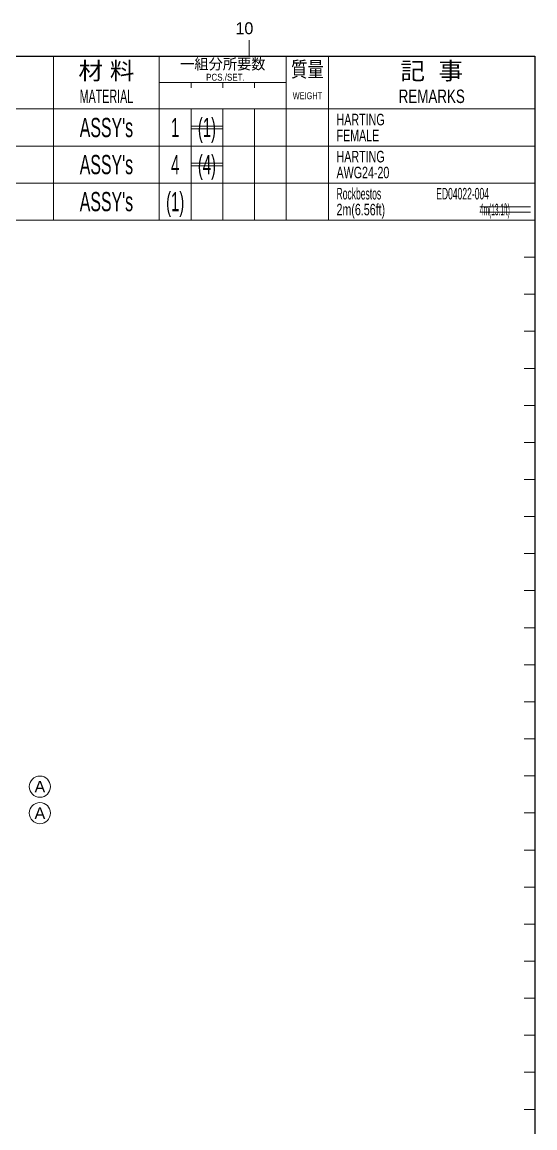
# Model space of a CAD drawing. Header units: millimetres. Extents: x 7 to 587, y 2 to 418.
# Drawn here: x 490.1 to 587, y 207.5 to 416.4 of the extents above; entities that cross this region are included whole.
import ezdxf
from ezdxf.enums import TextEntityAlignment as Align

# ---------------------------------------------------------------- set-up
doc = ezdxf.new("R2010")
doc.units = ezdxf.units.MM
for name, color, linetype in [('GR01_05', 7, 'Continuous'), ('図面枠C7M', 7, 'Continuous'), ('表題、部品表_01', 7, 'Continuous'), ('表題、部品表_02', 7, 'Continuous'), ('表題、部品表_03', 7, 'Continuous')]:
    doc.layers.add(name, color=color, linetype=linetype)
doc.styles.add('HG丸ｺﾞｼｯｸM-PRO', font='')
doc.styles.get('HG丸ｺﾞｼｯｸM-PRO').set_extended_font_data('HG丸ｺﾞｼｯｸM-PRO')

# ---------------------------------------------------------------- blocks, each defined once
blk = doc.blocks.new('BLKF023')
at = {"layer": '図面枠C7M', "color": 4, "linetype": 'Continuous', "lineweight": 13}
for p, q in [((533, 413), (533, 410)), ((585, 393), (587, 393)), ((585, 386), (587, 386)), ((585, 379), (587, 379)), ((585, 372), (587, 372)), ((585, 365), (587, 365)), ((585, 358), (587, 358)), ((585, 351), (587, 351)), ((585, 344), (587, 344)), ((585, 337), (587, 337)), ((585, 330), (587, 330)), ((585, 323), (587, 323)), ((585, 316), (587, 316)), ((585, 309), (587, 309)), ((585, 302), (587, 302)), ((585, 295), (587, 295)), ((585, 288), (587, 288)), ((585, 281), (587, 281)), ((585, 274), (587, 274)), ((585, 267), (587, 267)), ((587, 260), (585, 260)), ((585, 253), (587, 253)), ((585, 246), (587, 246)), ((585, 239), (587, 239)), ((585, 232), (587, 232)), ((585, 225), (587, 225)), ((585, 218), (587, 218)), ((585, 211), (587, 211))]:
    blk.add_line(p, q, dxfattribs=at)
at = {"layer": '図面枠C7M', "color": 2, "linetype": 'Continuous', "lineweight": 25}
for p, q in [((33, 410), (587, 410)), ((587, 410), (587, 10))]:
    blk.add_line(p, q, dxfattribs=at)
at = {"layer": '図面枠C7M', "color": 4, "linetype": 'Continuous', "lineweight": 13, "style": 'HG丸ｺﾞｼｯｸM-PRO', "width": 1.003994}
blk.add_text('10', height=2.255, dxfattribs=at).set_placement((530.4, 413.45), align=Align.BOTTOM_LEFT)
blk = doc.blocks.new('BLKF029')
at = {"layer": '表題、部品表_01', "color": 4, "linetype": 'Continuous', "lineweight": 13}
for p, q in [((408.5, 410), (408.5, 400)), ((408.5, 410), (587, 410)), ((414.5, 410), (414.5, 400)), ((461, 410), (461, 400)), ((496, 410), (496, 400)), ((516, 410), (516, 400)), ((540, 410), (540, 400)), ((548, 410), (548, 400)), ((587, 410), (587, 400)), ((516, 405), (540, 405)), ((522, 404), (522, 405)), ((528, 405), (528, 404)), ((534, 405), (534, 404)), ((408.5, 400), (587, 400))]:
    blk.add_line(p, q, dxfattribs=at)
at = {"layer": '表題、部品表_01', "color": 3, "linetype": 'Continuous', "lineweight": 35, "style": 'HG丸ｺﾞｼｯｸM-PRO'}
for s, height, width, p in [('一組分所要数', 2.036, 0.966638, (528, 408.5)), ('照号', 2.909, 0.651535, (411.5, 407.2)), ('名  称', 3.273, 1.042426, (437.75, 407.2)), ('図面番号', 3.273, 1.127518, (478.5, 407.2)), ('材 料', 3.273, 1.042439, (506, 407.2)), ('質量', 2.909, 0.781842, (544, 407.5)), ('記  事', 3.273, 1.042426, (567.5, 407.2)), ('PCS./SET.', 1.309, 0.862935, (528.5, 406)), ('NO', 2.545, 0.740841, (411.5, 402.4)), ('DESCRIPTION', 2.5455, 0.741365, (437.75, 402.4)), ('DRG.NO.', 2.545, 0.741189, (478.5, 402.4)), ('MATERIAL', 2.545, 0.594756, (506, 402.4)), ('REMARKS', 2.545, 0.742803, (567.5, 402.4)), ('WEIGHT', 1.309, 0.635507, (544, 402.5))]:
    blk.add_text(s, height=height, dxfattribs=dict(at, width=width)).set_placement(p, align=Align.MIDDLE_CENTER)
blk = doc.blocks.new('BLKF028')
at = {"layer": '表題、部品表_01', "color": 3, "linetype": 'Continuous', "lineweight": 13}
blk.add_blockref('BLKF029', (0, 0), dxfattribs=at)
blk = doc.blocks.new('BLKF030')
at = {"layer": '表題、部品表_02', "color": 4, "linetype": 'Continuous', "lineweight": 13}
for p, q in [((408.5, 400), (408.5, 393)), ((408.5, 400), (587, 400)), ((414.5, 400), (414.5, 393)), ((461, 400), (461, 393)), ((496, 400), (496, 393)), ((516, 400), (516, 393)), ((522, 400), (522, 393)), ((528, 400), (528, 393)), ((534, 393), (534, 400)), ((540, 400), (540, 393)), ((548, 400), (548, 393)), ((587, 400), (587, 393)), ((408.5, 393), (587, 393))]:
    blk.add_line(p, q, dxfattribs=at)
blk = doc.blocks.new('BLKF032')
at = {"layer": '表題、部品表_02', "color": 4, "linetype": 'Continuous', "lineweight": 13}
for p, q in [((408.5, 393), (408.5, 386)), ((408.5, 393), (587, 393)), ((414.5, 393), (414.5, 386)), ((461, 393), (461, 386)), ((496, 393), (496, 386)), ((516, 393), (516, 386)), ((522, 393), (522, 386)), ((528, 393), (528, 386)), ((534, 386), (534, 393)), ((540, 393), (540, 386)), ((548, 393), (548, 386)), ((587, 393), (587, 386)), ((408.5, 386), (587, 386))]:
    blk.add_line(p, q, dxfattribs=at)
blk = doc.blocks.new('BLKF034')
at = {"layer": '表題、部品表_02', "color": 4, "linetype": 'Continuous', "lineweight": 13}
for p, q in [((408.5, 386), (408.5, 379)), ((408.5, 386), (587, 386)), ((414.5, 386), (414.5, 379)), ((461, 386), (461, 379)), ((496, 386), (496, 379)), ((516, 386), (516, 379)), ((522, 386), (522, 379)), ((528, 386), (528, 379)), ((534, 379), (534, 386)), ((540, 386), (540, 379)), ((548, 386), (548, 379)), ((587, 386), (587, 379)), ((408.5, 379), (587, 379))]:
    blk.add_line(p, q, dxfattribs=at)
blk = doc.blocks.new('BLKF059')
at = {"layer": 'GR01_05', "color": 4, "linetype": 'Continuous', "lineweight": 13}
blk.add_circle((493.42, 271.97), 2, dxfattribs=at)
at = {"layer": 'GR01_05', "color": 4, "linetype": 'Continuous', "lineweight": 13, "style": 'HG丸ｺﾞｼｯｸM-PRO', "width": 1.042301}
blk.add_text('A', height=2.18, dxfattribs=at).set_placement((493.42, 271.97), align=Align.MIDDLE_CENTER)
blk = doc.blocks.new('BLKF060')
at = {"layer": 'GR01_05', "color": 4, "linetype": 'Continuous', "lineweight": 13}
blk.add_circle((493.42, 266.97), 2, dxfattribs=at)
at = {"layer": 'GR01_05', "color": 4, "linetype": 'Continuous', "lineweight": 13, "style": 'HG丸ｺﾞｼｯｸM-PRO', "width": 1.042301}
blk.add_text('A', height=2.18, dxfattribs=at).set_placement((493.42, 266.97), align=Align.MIDDLE_CENTER)

msp = doc.modelspace()

# ---------------------------------------------------------------- linework, layer by layer
at = {"layer": 'GR01_05', "color": 4, "linetype": 'Continuous', "lineweight": 13}
for p, q in [((522, 396.75), (528, 396.75)), ((522, 396.25), (528, 396.25)), ((522, 389.75), (528, 389.75)), ((522, 389.25), (528, 389.25))]:
    msp.add_line(p, q, dxfattribs=at)
at = {"layer": 'GR01_05', "color": 3, "linetype": 'Continuous', "lineweight": 13}
for p, q in [((576.6, 381.5), (586.2, 381.5)), ((576.6, 380.5), (586.2, 380.5))]:
    msp.add_line(p, q, dxfattribs=at)

# ---------------------------------------------------------------- block references
at = {"layer": 'GR01_05', "color": 4, "linetype": 'Continuous', "lineweight": 13}
for name in ['BLKF059', 'BLKF060']:
    msp.add_blockref(name, (0, 0), dxfattribs=at)
at = {"layer": '図面枠C7M', "color": 4, "linetype": 'Continuous', "lineweight": 13}
msp.add_blockref('BLKF023', (0, 0), dxfattribs=at)
at = {"layer": '表題、部品表_01', "color": 3, "linetype": 'Continuous', "lineweight": 13}
msp.add_blockref('BLKF028', (0, 0), dxfattribs=at)
at = {"layer": '表題、部品表_02', "color": 4, "linetype": 'Continuous', "lineweight": 13}
for name in ['BLKF030', 'BLKF032', 'BLKF034']:
    msp.add_blockref(name, (0, 0), dxfattribs=at)

# ---------------------------------------------------------------- texts
at = {"layer": 'GR01_05', "color": 3, "linetype": 'Continuous', "lineweight": 35, "style": 'HG丸ｺﾞｼｯｸM-PRO', "width": 0.576968}
for s, p in [('(1)', (525, 396.5)), ('(4)', (525, 389.5))]:
    msp.add_text(s, height=3.636, dxfattribs=at).set_placement(p, align=Align.MIDDLE_CENTER)
at = {"layer": 'GR01_05', "color": 3, "linetype": 'Continuous', "lineweight": 35, "style": 'HG丸ｺﾞｼｯｸM-PRO', "width": 0.340758}
msp.add_text('4m(13.1ft)', height=2.182, dxfattribs=at).set_placement((576.6, 381), align=Align.MIDDLE_LEFT)
at = {"layer": '表題、部品表_03', "color": 3, "linetype": 'Continuous', "lineweight": 35, "style": 'HG丸ｺﾞｼｯｸM-PRO'}
for s, height, width, p in [('HARTING', 2.182, 0.692725, (549.5, 398)), ('FEMALE', 2.182, 0.692246, (549.5, 395)), ('HARTING', 2.182, 0.692725, (549.5, 391)), ('AWG24-20', 2.182, 0.691362, (549.5, 388)), ('Rockbestos', 2.182, 0.553628, (549.5, 384)), ('ED04022-004', 2.1818, 0.554038, (568.34, 384)), ('2m(6.56ft)', 2.182, 0.690921, (549.5, 381))]:
    msp.add_text(s, height=height, dxfattribs=dict(at, width=width)).set_placement(p, align=Align.MIDDLE_LEFT)
for s, height, width, p in [("ASSY's", 3.636, 0.617769, (506, 396.5)), ('1', 3.64, 0.576062, (519, 396.5)), ("ASSY's", 3.636, 0.617769, (506, 389.5)), ('4', 3.64, 0.576062, (519, 389.5)), ('(1)', 3.636, 0.576968, (519, 382.5)), ("ASSY's", 3.636, 0.617769, (506, 382.5))]:
    msp.add_text(s, height=height, dxfattribs=dict(at, width=width)).set_placement(p, align=Align.MIDDLE_CENTER)

doc.saveas('drawing.dxf')
